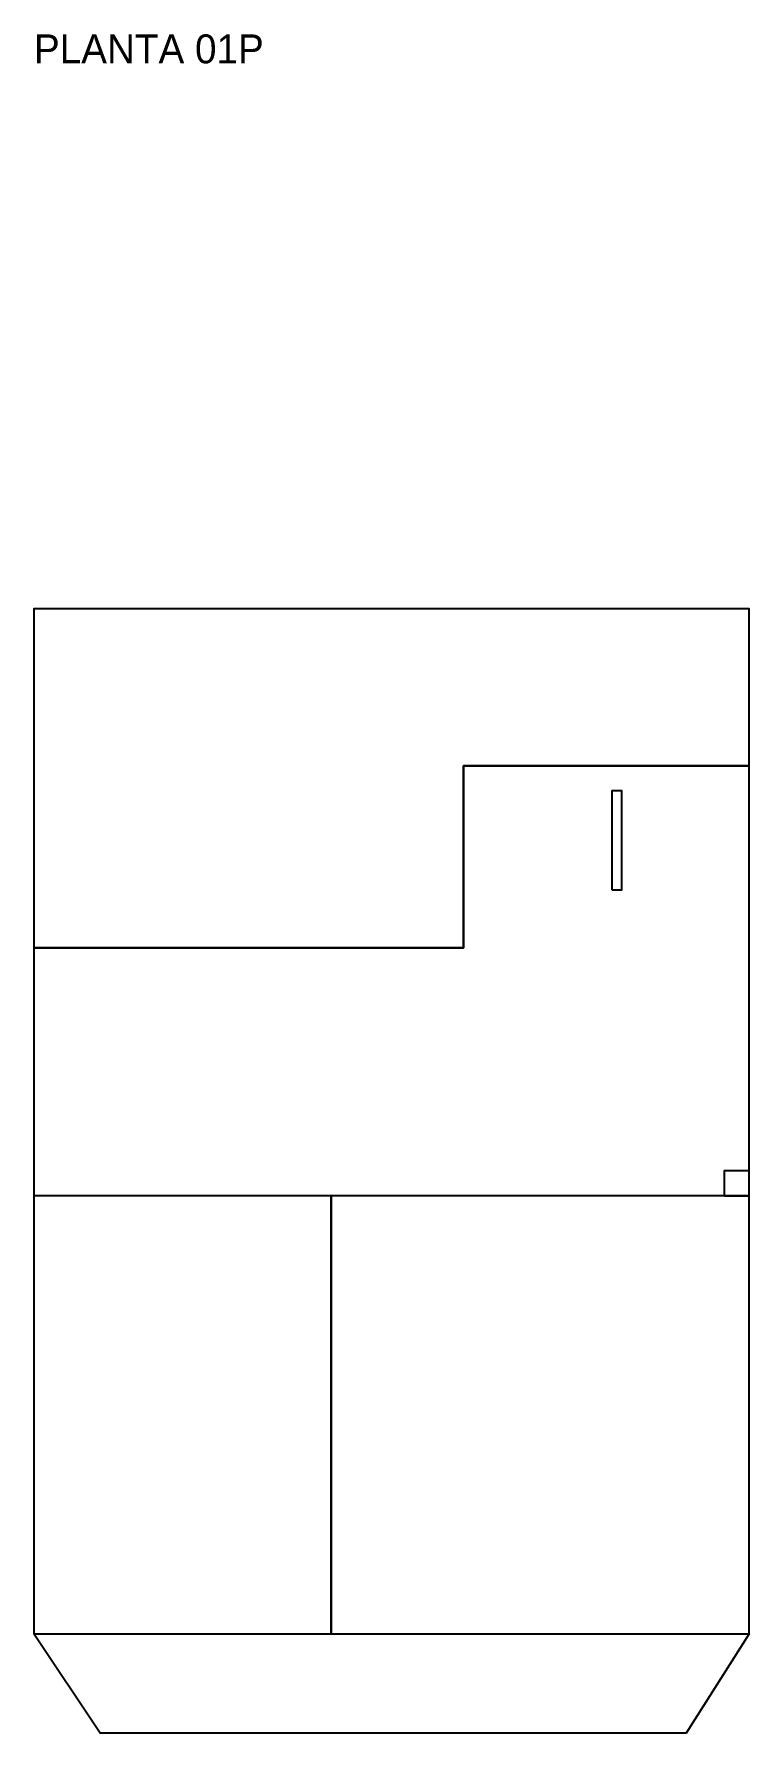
# Model space of a CAD drawing. Header units: metres. Extents: x 0 to 38.7, y -1.2 to 19.4.
# Drawn here: x 30 to 38.66, y -1.2 to 19.36 of the extents above.
import ezdxf

# ---------------------------------------------------------------- set-up
doc = ezdxf.new("R2010")
doc.units = ezdxf.units.M
for name, color, linetype in [('M-MH-01P-DOMINIO', 3, 'Continuous'), ('M-MH-01P-SUP', 4, 'Continuous'), ('M-MH-01P-TEXTO', 7, 'Continuous')]:
    doc.layers.add(name, color=color, linetype=linetype)

msp = doc.modelspace()

# ---------------------------------------------------------------- linework, layer by layer
at = {"layer": 'M-MH-01P-DOMINIO', "color": 2}
msp.add_lwpolyline([(30, 8.3), (35.2, 8.3), (35.2, 10.5), (38.66, 10.5), (38.66, 12.4), (30, 12.4)], close=True, dxfattribs=at)
at = {"layer": 'M-MH-01P-DOMINIO', "color": 3}
for points in [[(30, 0), (38.66, 0), (38.66, 10.5), (35.2, 10.5), (35.2, 8.3), (30, 8.3)], [(30, 0), (38.66, 0), (37.9, -1.2), (30.8, -1.2)]]:
    msp.add_lwpolyline(points, close=True, dxfattribs=at)
at = {"layer": 'M-MH-01P-SUP', "color": 4}
for points in [[(37, 9), (37.12, 9), (37.12, 10.2), (37, 10.2)], [(30, 0), (33.6, 0), (33.6, 5.3), (30, 5.3)], [(33.6, 0), (38.66, 0), (38.66, 5.3), (33.6, 5.3)]]:
    msp.add_lwpolyline(points, close=True, dxfattribs=at)
at = {"layer": 'M-MH-01P-SUP', "color": 7}
msp.add_lwpolyline([(38.36, 5.3), (38.66, 5.3), (38.66, 5.6), (38.36, 5.6)], close=True, dxfattribs=at)

# ---------------------------------------------------------------- texts
at = {"layer": 'M-MH-01P-TEXTO'}
msp.add_text('PLANTA 01P', height=0.35, dxfattribs=at).set_placement((30, 19))

doc.saveas('drawing.dxf')
